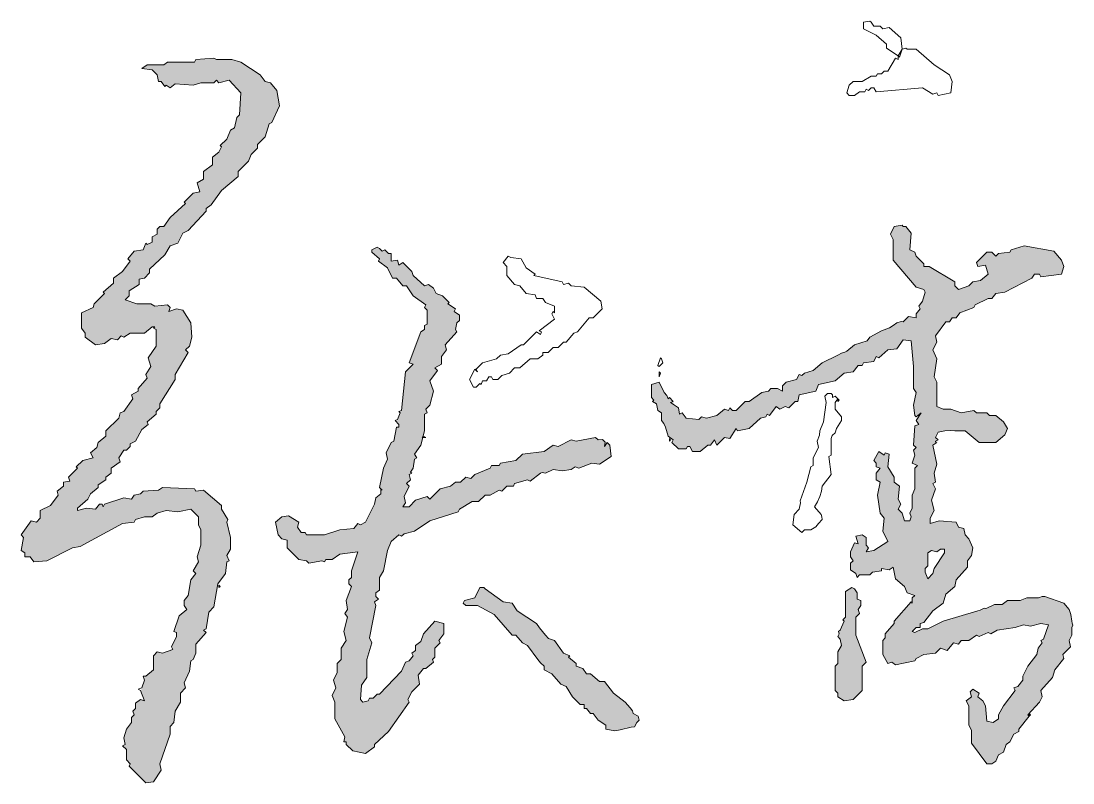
# Model space of a CAD drawing. Extents: x -518115 to 790560, y -210384 to 1628073.
# Drawn here: x 487340 to 488329, y -120996 to -120279 of the extents above; entities that cross this region are included whole.
import ezdxf

# ---------------------------------------------------------------- set-up
doc = ezdxf.new("R2010")
doc.units = 0
doc.header["$LTSCALE"] = 1000
doc.header["$MEASUREMENT"] = 0
doc.layers.add('签名', color=7, linetype='Continuous', lineweight=18)

# ---------------------------------------------------------------- blocks, each defined once
blk = doc.blocks.new('TK')
at = {"layer": '签名'}
h = blk.add_hatch(color=2, dxfattribs=at)
h.dxf.hatch_style = 1
h.paths.add_polyline_path([(546496, 498188.52), (546506.88, 498189.73), (546508.09, 498192.15), (546516.56, 498194.57), (546523.82, 498194.57), (546528.66, 498198.2), (546537.12, 498200.61), (546548.01, 498199.4), (546560.11, 498201.82), (546567.36, 498194.57), (546567.36, 498187.31), (546569.78, 498182.47), (546569.78, 498167.96), (546566.15, 498157.07), (546567.36, 498152.23), (546562.52, 498143.76), (546564.94, 498141.34), (546560.11, 498135.3), (546557.69, 498120.78), (546554.06, 498115.94), (546554.06, 498111.1), (546556.48, 498107.48), (546549.22, 498101.43), (546544.38, 498086.91), (546546.8, 498085.7), (546546.8, 498082.07), (546541.96, 498072.4), (546543.17, 498069.98), (546533.49, 498066.35), (546528.66, 498067.56), (546525.03, 498063.93), (546525.03, 498050.62), (546515.88, 498043), (546516.56, 498040.95), (546513.14, 498030.7), (546516.56, 498021.59), (546512.93, 498022.8), (546508.09, 498019.17), (546508.09, 498014.34), (546505.67, 498011.92), (546506.88, 498008.29), (546504.46, 498005.87), (546504.46, 498001.03), (546499.63, 497994.98), (546497.21, 497986.52), (546498.42, 497980.47), (546496, 497979.26), (546499.63, 497975.63), (546499.63, 497965.95), (546503.25, 497962.32), (546502.04, 497959.9), (546517.77, 497944.18), (546525.03, 497945.39), (546532.28, 497956.28), (546531.08, 497962.32), (546540.75, 497990.14), (546540.75, 497997.4), (546544.38, 498001.03), (546545.59, 498011.92), (546550.43, 498020.38), (546550.43, 498028.85), (546555.27, 498033.69), (546554.06, 498038.53), (546558.9, 498049.41), (546560.11, 498059.09), (546562.52, 498060.3), (546564.94, 498066.35), (546564.94, 498074.82), (546574.62, 498085.7), (546572.2, 498088.12), (546574.62, 498089.33), (546577.04, 498105.06), (546581.88, 498109.89), (546585.51, 498131.67), (546592.76, 498141.34), (546593.97, 498152.23), (546596.39, 498153.44), (546593.97, 498158.28), (546597.6, 498164.33), (546597.6, 498175.21), (546593.97, 498189.73), (546595.18, 498192.15), (546589.14, 498201.82), (546589.14, 498205.45), (546572.2, 498219.97), (546564.94, 498218.76), (546563.73, 498221.18), (546533.49, 498222.39), (546529.87, 498219.97), (546515.35, 498218.76), (546512.93, 498216.34), (546506.88, 498215.13), (546504.46, 498211.5), (546497.21, 498212.71), (546479.06, 498206.66), (546477.85, 498204.24), (546476.64, 498206.66), (546474.22, 498206.66), (546470.6, 498201.82), (546462.13, 498203.03), (546453.66, 498200.61), (546453.66, 498203.03), (546463.34, 498211.5), (546465.76, 498216.34), (546473.01, 498222.39), (546473.01, 498224.81), (546480.27, 498229.64), (546480.27, 498232.06), (546485.11, 498235.69), (546485.11, 498240.53), (546493.58, 498246.58), (546492.37, 498250.21), (546497.21, 498257.47), (546499.63, 498257.47), (546503.25, 498261.09), (546503.25, 498263.51), (546508.09, 498265.93), (546514.14, 498276.82), (546520.19, 498281.66), (546518.98, 498284.08), (546527.45, 498291.33), (546527.45, 498293.75), (546531.08, 498297.38), (546531.08, 498301.01), (546545.59, 498323.99), (546545.59, 498328.83), (546557.69, 498349.4), (546555.27, 498351.81), (546558.9, 498355.44), (546561.32, 498363.91), (546560.11, 498377.22), (546552.85, 498389.31), (546546.8, 498390.52), (546539.54, 498388.1), (546540.75, 498391.73), (546538.33, 498394.15), (546526.24, 498392.94), (546522.61, 498395.36), (546509.3, 498395.36), (546498.42, 498398.99), (546502.04, 498402.62), (546502.04, 498407.46), (546511.72, 498413.5), (546511.72, 498418.34), (546516.56, 498419.55), (546521.4, 498424.39), (546521.4, 498428.02), (546535.91, 498441.32), (546540.75, 498449.79), (546548.01, 498452.21), (546552.85, 498461.89), (546557.69, 498464.31), (546574.62, 498482.45), (546574.62, 498484.87), (546579.46, 498488.5), (546589.14, 498501.8), (546604.86, 498515.11), (546604.86, 498519.95), (546614.54, 498529.63), (546616.96, 498535.67), (546623, 498541.72), (546623, 498545.35), (546630.26, 498552.61), (546633.89, 498564.7), (546636.31, 498565.91), (546643.57, 498581.64), (546641.15, 498596.15), (546635.1, 498603.41), (546630.26, 498604.62), (546625.42, 498610.67), (546607.28, 498622.76), (546598.81, 498625.18), (546584.3, 498625.18), (546581.88, 498626.39), (546564.94, 498625.18), (546563.73, 498622.76), (546538.33, 498622.76), (546534.7, 498620.35), (546518.98, 498620.35), (546514.14, 498616.72), (546523.82, 498615.51), (546528.66, 498610.67), (546529.87, 498604.62), (546532.28, 498604.62), (546535.91, 498599.78), (546537.12, 498600.99), (546540.75, 498598.57), (546545.59, 498602.2), (546562.52, 498600.99), (546569.78, 498603.41), (546581.88, 498603.41), (546584.3, 498605.83), (546586.72, 498603.41), (546596.39, 498605.83), (546607.28, 498593.73), (546606.07, 498573.17), (546603.65, 498570.75), (546601.23, 498561.08), (546597.6, 498558.66), (546593.97, 498550.19), (546587.93, 498544.14), (546589.14, 498542.93), (546586.72, 498538.09), (546580.67, 498533.25), (546580.67, 498526), (546572.2, 498519.95), (546572.2, 498512.69), (546566.15, 498509.06), (546568.57, 498500.6), (546562.52, 498499.39), (546554.06, 498490.92), (546555.27, 498489.71), (546540.75, 498476.4), (546534.7, 498467.94), (546531.08, 498467.94), (546528.66, 498465.52), (546528.66, 498460.68), (546523.82, 498458.26), (546523.82, 498453.42), (546516.86, 498449.94), (546515.35, 498446.16), (546506.88, 498444.95), (546500.84, 498437.7), (546503.25, 498435.28), (546496, 498425.6), (546487.53, 498419.55), (546487.53, 498414.71), (546477.85, 498406.25), (546479.06, 498405.04), (546469.39, 498395.36), (546468.18, 498391.73), (546457.29, 498386.89), (546457.29, 498372.38), (546460.92, 498367.54), (546460.92, 498363.91), (546470.6, 498356.65), (546479.06, 498357.86), (546485.11, 498362.7), (546491.16, 498361.49), (546494.79, 498365.12), (546497.21, 498363.91), (546503.25, 498367.54), (546516.56, 498367.54), (546523.82, 498373.59), (546526.24, 498373.59), (546525.03, 498372.38), (546527.45, 498371.17), (546527.45, 498355.44), (546520.19, 498344.56), (546522.61, 498336.09), (546517.77, 498328.83), (546518.98, 498325.2), (546510.51, 498315.53), (546510.51, 498313.11), (546504.46, 498309.48), (546505.67, 498305.85), (546497.21, 498293.75), (546493.58, 498292.54), (546492.37, 498287.71), (546480.27, 498275.61), (546480.27, 498270.77), (546473.01, 498264.72), (546471.8, 498259.88), (546465.76, 498255.05), (546468.18, 498250.21), (546458.5, 498247.79), (546452.45, 498241.74), (546453.66, 498240.53), (546445.19, 498232.06), (546446.4, 498228.44), (546440.36, 498227.23), (546440.36, 498223.6), (546434.31, 498218.76), (546435.52, 498215.13), (546428.26, 498205.45), (546418.58, 498200.61), (546418.58, 498193.36), (546414.95, 498189.73), (546410.12, 498190.94), (546400.44, 498177.63), (546402.86, 498175.21), (546400.44, 498163.12), (546404.07, 498160.7), (546404.07, 498157.07), (546408.91, 498157.07), (546412.53, 498152.23), (546424.63, 498153.44), (546448.82, 498165.54), (546456.08, 498166.75)])
h = blk.add_hatch(color=2, dxfattribs=at)
h.dxf.hatch_style = 1
h.paths.add_polyline_path([(547276.65, 498382.05), (547280.28, 498382.05), (547283.91, 498386.89), (547297.21, 498391.73), (547298.42, 498394.15), (547310.52, 498400.2), (547314.15, 498400.2), (547317.78, 498405.04), (547326.24, 498406.25), (547351.65, 498419.55), (547354.07, 498423.18), (547358.9, 498423.18), (547360.11, 498420.76), (547379.47, 498423.18), (547381.89, 498430.44), (547379.47, 498436.49), (547372.21, 498444.95), (547344.39, 498449.79), (547332.29, 498446.16), (547331.08, 498443.74), (547320.2, 498442.53), (547317.78, 498440.12), (547314.15, 498443.74), (547309.31, 498443.74), (547299.63, 498434.07), (547300.84, 498430.44), (547308.1, 498431.65), (547310.52, 498423.18), (547303.26, 498417.13), (547296, 498415.92), (547292.38, 498412.29), (547282.7, 498408.67), (547279.07, 498412.29), (547279.07, 498415.92), (547254.88, 498430.44), (547250.04, 498430.44), (547250.04, 498432.86), (547242.78, 498440.12), (547241.57, 498443.74), (547236.73, 498446.16), (547237.94, 498461.89), (547233.11, 498467.94), (547230.69, 498467.94), (547229.48, 498469.15), (547222.22, 498467.94), (547218.59, 498460.68), (547221.01, 498455.84), (547221.01, 498436.49), (547242.78, 498411.08), (547250.04, 498408.67), (547251.25, 498406.25), (547248.83, 498397.78), (547245.2, 498392.94), (547246.41, 498390.52), (547242.78, 498385.68), (547242.78, 498382.05), (547235.52, 498383.26), (547230.69, 498378.43), (547228.71, 498378.58), (547224.64, 498377.22), (547221.01, 498374.8), (547217.83, 498372.6), (547210.12, 498369.96), (547199.24, 498363.91), (547196.82, 498360.28), (547184.72, 498356.65), (547177.46, 498350.6), (547175.7, 498349.81), (547172.42, 498348.87), (547169, 498346.98), (547154.48, 498339.72), (547146.01, 498332.46), (547137.55, 498330.04), (547135.13, 498327.62), (547132.71, 498328.83), (547130.29, 498323.99), (547120.61, 498321.57), (547116.98, 498317.95), (547116.98, 498313.11), (547112.15, 498315.53), (547106.1, 498315.53), (547103.68, 498313.11), (547097.63, 498311.9), (547085.53, 498303.43), (547081.91, 498303.43), (547073.44, 498294.96), (547069.81, 498294.96), (547067.39, 498297.38), (547066.18, 498294.96), (547062.55, 498296.17), (547055.29, 498290.12), (547045.62, 498287.71), (547040.78, 498288.92), (547038.36, 498286.5), (547026.26, 498287.71), (547022.63, 498292.54), (547020.22, 498291.33), (547019.01, 498297.38), (547014.62, 498301.25), (547014.17, 498303.43), (547010.54, 498307.06), (547009.33, 498305.85), (547008.3, 498308.96), (547005.7, 498311.9), (547000.86, 498321.57), (546993.6, 498319.16), (546993.6, 498307.06), (546996.02, 498304.64), (546994.81, 498303.43), (546998.44, 498301.01), (546999.65, 498294.96), (547003.28, 498292.54), (547003.28, 498285.29), (547005.45, 498282.05), (547006.91, 498279.24), (547009.33, 498270.77), (547014.17, 498267.14), (547012.96, 498264.72), (547019.01, 498258.68), (547026.26, 498258.68), (547027.47, 498261.09), (547029.89, 498261.09), (547032.31, 498256.26), (547039.57, 498256.26), (547046.83, 498262.3), (547049.25, 498262.3), (547052.87, 498267.14), (547055.29, 498262.3), (547062.55, 498269.56), (547067.39, 498268.35), (547073.44, 498278.03), (547074.65, 498275.61), (547085.53, 498278.03), (547096.42, 498287.71), (547101.26, 498288.92), (547102.47, 498291.33), (547104.89, 498290.12), (547110.94, 498298.59), (547114.56, 498296.17), (547119.4, 498298.59), (547123.03, 498297.38), (547129.08, 498303.43), (547131.5, 498303.43), (547132.71, 498309.48), (547148.43, 498313.11), (547150.85, 498319.16), (547166.58, 498322.78), (547175.04, 498330.04), (547183.51, 498331.25), (547188.35, 498337.3), (547191.98, 498337.3), (547193.19, 498339.72), (547202.87, 498340.93), (547205.28, 498345.77), (547207.7, 498344.56), (547216.17, 498351.81), (547224.64, 498353.02), (547230.69, 498361.49), (547237.94, 498360.28), (547240.36, 498336.09), (547240.36, 498315.53), (547242.78, 498311.9), (547240.36, 498299.8), (547241.57, 498290.12), (547242.78, 498288.92), (547247.62, 498292.54), (547242.78, 498285.29), (547245.2, 498281.66), (547241.57, 498280.45), (547240.36, 498262.3), (547242.78, 498259.88), (547240.36, 498257.47), (547241.57, 498252.63), (547239.15, 498245.37), (547243.99, 498242.95), (547241.57, 498240.53), (547241.57, 498221.18), (547239.15, 498215.13), (547239.15, 498203.03), (547236.73, 498198.2), (547237.94, 498194.57), (547236.73, 498190.94), (547231.9, 498190.94), (547229.48, 498198.2), (547225.85, 498201.82), (547228.27, 498206.66), (547225.85, 498211.5), (547227.06, 498223.6), (547222.22, 498227.23), (547222.22, 498232.06), (547216.17, 498241.74), (547217.38, 498253.84), (547213.75, 498255.05), (547212.54, 498252.63), (547207.7, 498256.26), (547202.87, 498247.79), (547205.28, 498245.37), (547205.28, 498241.74), (547208.91, 498240.53), (547205.28, 498235.69), (547205.28, 498229.64), (547208.91, 498227.23), (547206.49, 498215.13), (547208.91, 498198.2), (547212.54, 498193.36), (547211.33, 498181.26), (547216.17, 498171.58), (547202.87, 498163.12), (547195.61, 498161.91), (547198.03, 498165.54), (547195.61, 498167.96), (547195.61, 498175.21), (547191.98, 498177.63), (547185.93, 498176.42), (547188.35, 498169.16), (547184.72, 498170.37), (547181.09, 498161.91), (547181.09, 498157.07), (547183.51, 498153.44), (547181.09, 498151.02), (547181.09, 498144.97), (547185.93, 498141.34), (547187.14, 498137.72), (547189.56, 498140.13), (547199.24, 498140.13), (547201.66, 498142.55), (547210.12, 498143.76), (547210.12, 498146.18), (547217.38, 498144.97), (547221.01, 498147.39), (547223.43, 498136.51), (547231.9, 498129.25), (547234.31, 498123.2), (547241.57, 498120.78), (547239.15, 498118.36), (547238.9, 498117.06), (547237.82, 498114.59), (547237.94, 498114.73), (547239.15, 498113.52), (547237.82, 498114.59), (547222.22, 498096.59), (547222.22, 498094.17), (547213.75, 498084.49), (547213.75, 498080.86), (547211.33, 498078.44), (547211.33, 498065.14), (547216.17, 498056.67), (547219.8, 498057.88), (547223.43, 498055.46), (547241.57, 498059.09), (547242.78, 498061.51), (547250.04, 498065.14), (547260.93, 498066.35), (547265.76, 498071.19), (547271.81, 498068.77), (547277.86, 498076.03), (547282.7, 498074.82), (547285.12, 498078.44), (547292.38, 498078.44), (547299.63, 498083.28), (547302.05, 498082.07), (547310.52, 498085.7), (547312.94, 498084.49), (547318.99, 498088.12), (547334.71, 498090.37), (547334.71, 498090.54), (547334.86, 498090.39), (547335.92, 498090.54), (547343.91, 498093.08), (547350.44, 498091.75), (547360.11, 498094.17), (547367.37, 498092.96), (547362.53, 498079.65), (547360.11, 498078.44), (547361.32, 498076.03), (547357.69, 498071.19), (547356.48, 498065.14), (547348.02, 498054.25), (547343.18, 498044.58), (547343.18, 498040.95), (547338.34, 498034.9), (547334.71, 498033.69), (547335.92, 498031.27), (547325.03, 498016.76), (547320.2, 498008.29), (547320.2, 498004.66), (547315.36, 498001.03), (547309.31, 498002.24), (547308.1, 498016.76), (547305.68, 498021.59), (547300.84, 498025.22), (547302.05, 498028.85), (547296, 498032.48), (547293.59, 498030.06), (547294.79, 498025.22), (547289.96, 498021.59), (547292.38, 498016.76), (547292.38, 497998.61), (547294.79, 497993.77), (547294.79, 497981.68), (547309.31, 497962.32), (547314.15, 497962.32), (547317.78, 497964.74), (547320.2, 497970.79), (547325.03, 497973.21), (547327.45, 497980.47), (547331.08, 497982.89), (547334.71, 497990.14), (547339.55, 497992.56), (547339.55, 497994.98), (547349.23, 498007.08), (547348.02, 498008.29), (547358.9, 498020.38), (547361.32, 498025.22), (547360.11, 498031.27), (547371, 498043.37), (547373.42, 498050.62), (547381.89, 498061.51), (547380.68, 498065.14), (547387.93, 498072.4), (547386.72, 498078.44), (547389.14, 498083.28), (547389.14, 498090.54), (547390.33, 498092.85), (547389.51, 498094.72), (547389.14, 498096.59), (547388.37, 498102.76), (547386.72, 498107.48), (547381.89, 498113.52), (547363.74, 498119.57), (547361.32, 498119.57), (547358.06, 498118.4), (547356.48, 498118.36), (547346.81, 498118.36), (547340.76, 498115.94), (547328.66, 498115.94), (547323.83, 498112.31), (547316.57, 498112.31), (547309.31, 498108.68), (547308.44, 498108.46), (547306.89, 498108.68), (547303.14, 498106.73), (547300.84, 498106.27), (547268.18, 498096.59), (547253.67, 498089.33), (547248.83, 498089.33), (547241.57, 498085.7), (547239.15, 498086.91), (547242.78, 498090.54), (547246.41, 498090.54), (547246.41, 498094.17), (547250.04, 498095.38), (547258.51, 498106.27), (547268.18, 498113.52), (547270.6, 498121.99), (547279.07, 498129.25), (547280.28, 498135.3), (547291.17, 498147.39), (547291.17, 498153.44), (547294.79, 498158.28), (547296, 498165.54), (547292.38, 498174), (547288.75, 498177.63), (547287.54, 498183.68), (547282.7, 498184.89), (547280.28, 498189.73), (547264.55, 498190.94), (547256.09, 498188.52), (547256.09, 498193.36), (547259.72, 498200.61), (547257.3, 498210.29), (547260.93, 498221.18), (547258.51, 498226.02), (547260.93, 498227.23), (547259.72, 498235.69), (547262.14, 498244.16), (547258.51, 498262.3), (547262.14, 498264.72), (547263.35, 498267.14), (547260.93, 498269.56), (547263.35, 498274.4), (547269.67, 498275.55), (547275.54, 498276.02), (547279.07, 498275.61), (547288.75, 498275.61), (547302.05, 498264.72), (547317.78, 498264.72), (547326.24, 498271.98), (547328.66, 498278.03), (547325.03, 498284.08), (547317.78, 498290.12), (547311.73, 498290.12), (547309.31, 498292.54), (547299.63, 498292.54), (547297.21, 498294.96), (547285.12, 498292.54), (547275.44, 498296.17), (547268.18, 498296.17), (547262.14, 498298.59), (547262.14, 498321.57), (547259.72, 498326.41), (547262.14, 498343.35), (547258.51, 498351.81), (547262.14, 498359.07), (547260.93, 498365.12), (547270.6, 498378.43), (547274.23, 498378.43)])
h.paths.add_polyline_path([(547269.39, 498164.33), (547269.39, 498160.7), (547259.72, 498146.18), (547258.51, 498141.34), (547253.67, 498136.51), (547251.25, 498142.55), (547251.25, 498146.18), (547253.67, 498148.6), (547253.67, 498160.7), (547257.3, 498163.12), (547262.14, 498161.91), (547265.76, 498164.33)], flags=16)
h = blk.add_hatch(color=2, dxfattribs=at)
h.dxf.hatch_style = 1
h.paths.add_polyline_path([(546724.61, 498189.73), (546719.77, 498187.31), (546717.35, 498188.52), (546713.72, 498183.68), (546700.42, 498182.47), (546685.9, 498177.63), (546668.97, 498177.63), (546667.76, 498180.05), (546664.13, 498180.05), (546660.5, 498184.89), (546661.71, 498189.73), (546652.04, 498195.78), (546645.99, 498194.57), (546639.94, 498189.73), (546642.36, 498177.63), (546645.99, 498174), (546650.83, 498172.79), (546650.83, 498165.54), (546661.71, 498154.65), (546668.97, 498153.44), (546671.39, 498151.02), (546683.48, 498153.44), (546685.9, 498152.23), (546687.11, 498154.65), (546693.16, 498154.65), (546700.42, 498159.49), (546717.35, 498161.91), (546711.31, 498143.76), (546711.31, 498137.72), (546708.89, 498135.3), (546708.89, 498131.67), (546711.31, 498129.25), (546706.47, 498115.94), (546707.68, 498107.48), (546705.26, 498103.85), (546707.68, 498100.22), (546704.05, 498086.91), (546706.47, 498078.44), (546701.63, 498071.19), (546701.63, 498060.3), (546698, 498056.67), (546698, 498048.2), (546694.37, 498040.95), (546696.79, 498033.69), (546693.16, 498026.43), (546695.58, 498020.38), (546695.58, 498004.66), (546705.26, 497987.72), (546704.05, 497982.89), (546706.47, 497982.89), (546706.47, 497980.47), (546712.52, 497974.42), (546724.61, 497972), (546733.08, 497978.05), (546733.08, 497980.47), (546746.38, 497992.56), (546765.74, 498020.38), (546764.53, 498022.8), (546768.16, 498030.06), (546775.41, 498037.32), (546774.2, 498045.79), (546779.04, 498051.83), (546781.46, 498051.83), (546788.72, 498057.88), (546787.51, 498060.3), (546789.93, 498062.72), (546789.93, 498071.19), (546794.77, 498076.03), (546793.56, 498078.44), (546798.4, 498084.49), (546798.4, 498094.17), (546789.93, 498096.59), (546779.04, 498084.49), (546776.62, 498077.24), (546771.79, 498073.61), (546771.79, 498068.77), (546768.16, 498066.35), (546769.37, 498063.93), (546765.74, 498059.09), (546762.11, 498057.88), (546758.48, 498049.41), (546737.92, 498027.64), (546735.5, 498027.64), (546731.87, 498024.01), (546728.24, 498024.01), (546727.03, 498021.59), (546722.19, 498020.38), (546719.77, 498022.8), (546720.98, 498036.11), (546725.82, 498043.37), (546725.82, 498060.3), (546730.66, 498076.03), (546728.24, 498080.86), (546734.29, 498111.1), (546733.08, 498114.73), (546736.71, 498117.15), (546734.29, 498119.57), (546734.29, 498123.2), (546737.92, 498125.62), (546737.92, 498137.72), (546741.55, 498143.76), (546745.17, 498163.12), (546748.8, 498171.58), (546756.06, 498177.63), (546758.48, 498176.42), (546760.9, 498178.84), (546770.58, 498181.26), (546785.09, 498190.94), (546811.7, 498199.4), (546812.91, 498201.82), (546825.01, 498209.08), (546831.06, 498209.08), (546837.1, 498215.13), (546841.94, 498215.13), (546850.41, 498219.97), (546852.83, 498218.76), (546857.67, 498223.6), (546863.72, 498223.6), (546864.92, 498226.02), (546877.02, 498229.64), (546879.44, 498228.44), (546890.41, 498236.66), (546893.96, 498235.69), (546901.21, 498239.32), (546909.68, 498238.11), (546918.15, 498239.32), (546921.78, 498241.74), (546925.4, 498240.53), (546937.5, 498245.37), (546944.76, 498244.16), (546955.64, 498251.42), (546954.44, 498262.3), (546952.02, 498264.72), (546949.6, 498261.09), (546950.19, 498265.13), (546947.77, 498267.55), (546943.55, 498267.14), (546941.13, 498269.56), (546922.99, 498265.93), (546918.15, 498267.14), (546906.05, 498261.09), (546901.21, 498262.3), (546892.75, 498256.26), (546872.18, 498253.84), (546866.13, 498247.79), (546851.62, 498245.37), (546850.41, 498242.95), (546843.15, 498242.95), (546841.94, 498240.53), (546827.43, 498234.48), (546823.8, 498230.85), (546818.96, 498232.06), (546814.12, 498227.23), (546809.28, 498227.23), (546804.44, 498223.6), (546794.77, 498221.18), (546785.09, 498211.5), (546782.67, 498213.92), (546771.79, 498210.29), (546765.74, 498204.24), (546759.69, 498204.24), (546762.11, 498207.87), (546760.9, 498213.92), (546765.74, 498223.6), (546763.32, 498226.02), (546766.95, 498229.64), (546765.74, 498234.48), (546768.16, 498235.69), (546766.95, 498236.9), (546769.37, 498240.53), (546770.58, 498249), (546773, 498250.21), (546770.58, 498253.84), (546776.62, 498262.3), (546778.6, 498269.56), (546777.83, 498269.56), (546778.89, 498270.62), (546780.25, 498275.61), (546780.25, 498291.33), (546782.67, 498292.54), (546781.46, 498296.17), (546785.09, 498299.8), (546788.72, 498313.11), (546785.09, 498322.78), (546792.35, 498332.46), (546789.93, 498334.88), (546795.98, 498338.51), (546795.98, 498345.77), (546800.82, 498351.81), (546799.61, 498356.65), (546810.49, 498368.75), (546809.28, 498371.17), (546810.49, 498377.22), (546812.91, 498379.64), (546812.91, 498384.47), (546808.07, 498388.1), (546809.28, 498390.52), (546802.03, 498395.36), (546803.24, 498396.57), (546797.19, 498402.62), (546791.14, 498405.04), (546788.72, 498409.88), (546783.88, 498413.5), (546780.25, 498412.29), (546769.37, 498421.97), (546768.16, 498425.6), (546759.69, 498434.07), (546756.06, 498431.65), (546754.85, 498436.49), (546748.8, 498435.28), (546748.8, 498442.53), (546746.38, 498442.53), (546742.76, 498446.16), (546740.34, 498444.95), (546737.92, 498447.37), (546735.5, 498448.58), (546730.66, 498446.16), (546730.66, 498443.74), (546737.92, 498437.7), (546736.71, 498435.28), (546745.17, 498429.23), (546750.01, 498419.55), (546753.64, 498419.55), (546759.69, 498412.29), (546763.32, 498412.29), (546769.37, 498402.62), (546781.46, 498394.15), (546780.25, 498391.73), (546782.67, 498389.31), (546782.67, 498376.01), (546780.25, 498374.8), (546780.25, 498371.17), (546776.62, 498368.75), (546765.74, 498339.72), (546769.37, 498338.51), (546762.11, 498331.25), (546758.48, 498294.96), (546756.06, 498293.75), (546757.27, 498292.54), (546753.81, 498283.9), (546756.06, 498281.66), (546756.06, 498279.24), (546753.64, 498279.24), (546751.22, 498265.93), (546748.8, 498264.72), (546743.96, 498255.05), (546745.17, 498249), (546741.55, 498240.53), (546737.92, 498222.39), (546739.13, 498221.18), (546739.13, 498216.34), (546734.29, 498212.71), (546733.08, 498206.66)])
h = blk.add_hatch(color=2, dxfattribs=at)
h.dxf.hatch_style = 1
h.paths.add_polyline_path([(546913.31, 498034.9), (546919.36, 498025.22), (546926.61, 498017.96), (546930.24, 498017.96), (546930.24, 498014.34), (546932.66, 498014.34), (546936.29, 498009.5), (546938.71, 498009.5), (546943.55, 498003.45), (546950.81, 497998.61), (546950.81, 497994.98), (546959.07, 497993.2), (546964.17, 497994.12), (546974.48, 497996.56), (546977.65, 497997.18), (546979.84, 498001.03), (546982.26, 498003.45), (546981.05, 498007.08), (546976.52, 498009.62), (546975.76, 498011.98), (546973.59, 498014.9), (546968.95, 498020.38), (546958.06, 498028.85), (546949.6, 498039.74), (546944.76, 498039.74), (546936.29, 498047), (546932.66, 498047), (546929.03, 498051.83), (546922.99, 498054.25), (546922.99, 498056.67), (546915.73, 498062.72), (546916.94, 498063.93), (546910.89, 498066.35), (546902.42, 498078.44), (546896.66, 498080.09), (546893.96, 498083.28), (546888.42, 498090.09), (546885.49, 498094.17), (546867.34, 498106.27), (546862.51, 498113.52), (546854.04, 498114.73), (546835.41, 498128.04), (546832.27, 498128.04), (546827.43, 498118.36), (546817.75, 498115.94), (546816.54, 498113.52), (546818.96, 498111.1), (546829.85, 498111.1), (546845.57, 498102.64), (546862.51, 498083.28), (546866.13, 498083.28), (546872.18, 498076.03), (546877.02, 498073.61), (546886.7, 498060.3), (546889.21, 498057.21), (546892.75, 498054.25), (546892.75, 498050.62), (546900, 498047), (546908.47, 498037.32)])
h = blk.add_hatch(color=2, dxfattribs=at)
h.dxf.hatch_style = 1
h.paths.add_polyline_path([(547169, 498056.67), (547166.58, 498054.25), (547166.58, 498031.27), (547169, 498028.85), (547169, 498025.22), (547175.04, 498021.59), (547183.51, 498022.8), (547191.98, 498031.27), (547191.98, 498054.25), (547195.61, 498057.88), (547185.93, 498083.28), (547185.93, 498100.22), (547189.56, 498103.85), (547188.35, 498107.48), (547190.77, 498111.1), (547190.77, 498115.94), (547187.14, 498117.15), (547187.14, 498123.2), (547184.72, 498126.83), (547182.3, 498128.04), (547176.25, 498124.41), (547176.25, 498100.22), (547173.83, 498097.8), (547175.04, 498096.59), (547170.08, 498085), (547170.21, 498084.49), (547169, 498082.07), (547171.42, 498079.65), (547172.63, 498073.61), (547169, 498067.56)])
at = {"layer": '签名', "color": 2, "elevation": 9704994.47}
for points in [[(547200.45, 498660.26), (547199.24, 498661.47), (547193.19, 498660.26), (547193.19, 498654.21), (547205.28, 498648.17), (547214.96, 498639.7), (547214.96, 498636.07), (547225.85, 498628.81), (547229.48, 498634.86), (547228.27, 498645.75), (547217.38, 498655.42), (547211.33, 498654.21), (547208.91, 498656.63), (547202.87, 498656.63), (547200.45, 498660.26)], [(547234.31, 498634.86), (547233.11, 498636.07), (547229.48, 498634.86), (547227.06, 498627.6), (547225.85, 498628.81), (547225.85, 498625.18), (547223.43, 498626.39), (547216.17, 498614.3), (547212.54, 498614.3), (547210.12, 498611.88), (547206.49, 498611.88), (547205.28, 498609.46), (547200.45, 498609.46), (547191.98, 498604.62), (547183.51, 498604.62), (547179.88, 498600.99), (547177.46, 498593.73), (547179.88, 498591.32), (547184.72, 498591.32), (547189.56, 498594.94), (547194.4, 498594.94), (547195.61, 498597.36), (547198.03, 498596.15), (547200.45, 498598.57), (547202.87, 498598.57), (547205.28, 498594.94), (547248.83, 498598.57), (547258.51, 498592.52), (547262.14, 498593.73), (547263.35, 498591.32), (547275.44, 498593.73), (547276.65, 498604.62), (547274.23, 498610.67), (547259.72, 498620.35), (547242.78, 498634.86), (547234.31, 498634.86)], [(546584.3, 498625.18), (546581.88, 498626.39), (546564.94, 498625.18), (546563.73, 498622.76), (546538.33, 498622.76), (546534.7, 498620.35), (546518.98, 498620.35), (546514.14, 498616.72), (546523.82, 498615.51), (546528.66, 498610.67), (546529.87, 498604.62), (546532.28, 498604.62), (546535.91, 498599.78), (546537.12, 498600.99), (546540.75, 498598.57), (546545.59, 498602.2), (546562.52, 498600.99), (546569.78, 498603.41), (546581.88, 498603.41), (546584.3, 498605.83), (546586.72, 498603.41), (546596.39, 498605.83), (546607.28, 498593.73), (546606.07, 498573.17), (546603.65, 498570.75), (546601.23, 498561.08), (546597.6, 498558.66), (546593.97, 498550.19), (546587.93, 498544.14), (546589.14, 498542.93), (546586.72, 498538.09), (546580.67, 498533.25), (546580.67, 498526), (546572.2, 498519.95), (546572.2, 498512.69), (546566.15, 498509.06), (546568.57, 498500.6), (546562.52, 498499.39), (546554.06, 498490.92), (546555.27, 498489.71), (546540.75, 498476.4), (546534.7, 498467.94), (546531.08, 498467.94), (546528.66, 498465.52), (546528.66, 498460.68), (546523.82, 498458.26), (546523.82, 498453.42), (546518.98, 498451), (546517.77, 498452.21), (546515.35, 498446.16), (546506.88, 498444.95), (546500.84, 498437.7), (546503.25, 498435.28), (546496, 498425.6), (546487.53, 498419.55), (546487.53, 498414.71), (546477.85, 498406.25), (546479.06, 498405.04), (546469.39, 498395.36), (546468.18, 498391.73), (546457.29, 498386.89), (546457.29, 498372.38), (546460.92, 498367.54), (546460.92, 498363.91), (546470.6, 498356.65), (546479.06, 498357.86), (546485.11, 498362.7), (546491.16, 498361.49), (546494.79, 498365.12), (546497.21, 498363.91), (546503.25, 498367.54), (546516.56, 498367.54), (546523.82, 498373.59), (546526.24, 498373.59), (546525.03, 498372.38), (546527.45, 498371.17), (546527.45, 498355.44), (546520.19, 498344.56), (546522.61, 498336.09), (546517.77, 498328.83), (546518.98, 498325.2), (546510.51, 498315.53), (546510.51, 498313.11), (546504.46, 498309.48), (546505.67, 498305.85), (546497.21, 498293.75), (546493.58, 498292.54), (546492.37, 498287.71), (546480.27, 498275.61), (546480.27, 498270.77), (546473.01, 498264.72), (546471.8, 498259.88), (546465.76, 498255.05), (546468.18, 498250.21), (546458.5, 498247.79), (546452.45, 498241.74), (546453.66, 498240.53), (546445.19, 498232.06), (546446.4, 498228.44), (546440.36, 498227.23), (546440.36, 498223.6), (546434.31, 498218.76), (546435.52, 498215.13), (546428.26, 498205.45), (546418.58, 498200.61), (546418.58, 498193.36), (546414.95, 498189.73), (546410.12, 498190.94), (546400.44, 498177.63), (546402.86, 498175.21), (546400.44, 498163.12), (546404.07, 498160.7), (546404.07, 498157.07), (546408.91, 498157.07), (546412.53, 498152.23), (546424.63, 498153.44), (546448.82, 498165.54), (546456.08, 498166.75), (546496, 498188.52), (546506.88, 498189.73), (546508.09, 498192.15), (546516.56, 498194.57), (546523.82, 498194.57), (546528.66, 498198.2), (546537.12, 498200.61), (546548.01, 498199.4), (546560.11, 498201.82), (546567.36, 498194.57), (546567.36, 498187.31), (546569.78, 498182.47), (546569.78, 498167.96), (546566.15, 498157.07), (546567.36, 498152.23), (546562.52, 498143.76), (546564.94, 498141.34), (546560.11, 498135.3), (546557.69, 498120.78), (546554.06, 498115.94), (546554.06, 498111.1), (546556.48, 498107.48), (546549.22, 498101.43), (546544.38, 498086.91), (546546.8, 498085.7), (546546.8, 498082.07), (546541.96, 498072.4), (546543.17, 498069.98), (546533.49, 498066.35), (546528.66, 498067.56), (546525.03, 498063.93), (546525.03, 498050.62), (546517.77, 498044.58), (546515.35, 498044.58), (546516.56, 498040.95), (546514.14, 498033.69), (546510.51, 498032.48), (546512.93, 498031.27), (546516.56, 498021.59), (546512.93, 498022.8), (546508.09, 498019.17), (546508.09, 498014.34), (546505.67, 498011.92), (546506.88, 498008.29), (546504.46, 498005.87), (546504.46, 498001.03), (546499.63, 497994.98), (546497.21, 497986.52), (546498.42, 497980.47), (546496, 497979.26), (546499.63, 497975.63), (546499.63, 497965.95), (546503.25, 497962.32), (546502.04, 497959.9), (546517.77, 497944.18), (546525.03, 497945.39), (546532.28, 497956.28), (546531.08, 497962.32), (546540.75, 497990.14), (546540.75, 497997.4), (546544.38, 498001.03), (546545.59, 498011.92), (546550.43, 498020.38), (546550.43, 498028.85), (546555.27, 498033.69), (546554.06, 498038.53), (546558.9, 498049.41), (546560.11, 498059.09), (546562.52, 498060.3), (546564.94, 498066.35), (546564.94, 498074.82), (546574.62, 498085.7), (546572.2, 498088.12), (546574.62, 498089.33), (546577.04, 498105.06), (546581.88, 498109.89), (546585.51, 498131.67), (546592.76, 498141.34), (546593.97, 498152.23), (546596.39, 498153.44), (546593.97, 498158.28), (546597.6, 498164.33), (546597.6, 498175.21), (546593.97, 498189.73), (546595.18, 498192.15), (546589.14, 498201.82), (546589.14, 498205.45), (546572.2, 498219.97), (546564.94, 498218.76), (546563.73, 498221.18), (546533.49, 498222.39), (546529.87, 498219.97), (546515.35, 498218.76), (546512.93, 498216.34), (546506.88, 498215.13), (546504.46, 498211.5), (546497.21, 498212.71), (546479.06, 498206.66), (546477.85, 498204.24), (546476.64, 498206.66), (546474.22, 498206.66), (546470.6, 498201.82), (546462.13, 498203.03), (546453.66, 498200.61), (546453.66, 498203.03), (546463.34, 498211.5), (546465.76, 498216.34), (546473.01, 498222.39), (546473.01, 498224.81), (546480.27, 498229.64), (546480.27, 498232.06), (546485.11, 498235.69), (546485.11, 498240.53), (546493.58, 498246.58), (546492.37, 498250.21), (546497.21, 498257.47), (546499.63, 498257.47), (546503.25, 498261.09), (546503.25, 498263.51), (546508.09, 498265.93), (546514.14, 498276.82), (546520.19, 498281.66), (546518.98, 498284.08), (546527.45, 498291.33), (546527.45, 498293.75), (546531.08, 498297.38), (546531.08, 498301.01), (546545.59, 498323.99), (546545.59, 498328.83), (546557.69, 498349.4), (546555.27, 498351.81), (546558.9, 498355.44), (546561.32, 498363.91), (546560.11, 498377.22), (546552.85, 498389.31), (546546.8, 498390.52), (546539.54, 498388.1), (546540.75, 498391.73), (546538.33, 498394.15), (546526.24, 498392.94), (546522.61, 498395.36), (546509.3, 498395.36), (546498.42, 498398.99), (546502.04, 498402.62), (546502.04, 498407.46), (546511.72, 498413.5), (546511.72, 498418.34), (546516.56, 498419.55), (546521.4, 498424.39), (546521.4, 498428.02), (546535.91, 498441.32), (546540.75, 498449.79), (546548.01, 498452.21), (546552.85, 498461.89), (546557.69, 498464.31), (546574.62, 498482.45), (546574.62, 498484.87), (546579.46, 498488.5), (546589.14, 498501.8), (546604.86, 498515.11), (546604.86, 498519.95), (546614.54, 498529.63), (546616.96, 498535.67), (546623, 498541.72), (546623, 498545.35), (546630.26, 498552.61), (546633.89, 498564.7), (546636.31, 498565.91), (546643.57, 498581.64), (546641.15, 498596.15), (546635.1, 498603.41), (546630.26, 498604.62), (546625.42, 498610.67), (546607.28, 498622.76), (546598.81, 498625.18), (546584.3, 498625.18)], [(547230.69, 498467.94), (547229.48, 498469.15), (547222.22, 498467.94), (547218.59, 498460.68), (547221.01, 498455.84), (547221.01, 498436.49), (547242.78, 498411.08), (547250.04, 498408.67), (547251.25, 498406.25), (547248.83, 498397.78), (547245.2, 498392.94), (547246.41, 498390.52), (547242.78, 498385.68), (547242.78, 498382.05), (547235.52, 498383.26), (547230.69, 498378.43), (547228.71, 498378.58), (547224.64, 498377.22), (547221.01, 498374.8), (547217.83, 498372.6), (547210.12, 498369.96), (547199.24, 498363.91), (547196.82, 498360.28), (547184.72, 498356.65), (547177.46, 498350.6), (547175.7, 498349.81), (547172.42, 498348.87), (547169, 498346.98), (547154.48, 498339.72), (547146.01, 498332.46), (547137.55, 498330.04), (547135.13, 498327.62), (547132.71, 498328.83), (547130.29, 498323.99), (547120.61, 498321.57), (547116.98, 498317.95), (547116.98, 498313.11), (547112.15, 498315.53), (547106.1, 498315.53), (547103.68, 498313.11), (547097.63, 498311.9), (547085.53, 498303.43), (547081.91, 498303.43), (547073.44, 498294.96), (547069.81, 498294.96), (547067.39, 498297.38), (547066.18, 498294.96), (547062.55, 498296.17), (547055.29, 498290.12), (547045.62, 498287.71), (547040.78, 498288.92), (547038.36, 498286.5), (547026.26, 498287.71), (547022.63, 498292.54), (547020.22, 498291.33), (547019.01, 498297.38), (547011.75, 498302.22), (547014.17, 498303.43), (547010.54, 498307.06), (547009.33, 498305.85), (547008.3, 498308.96), (547005.7, 498311.9), (547000.86, 498321.57), (546993.6, 498319.16), (546993.6, 498307.06), (546996.02, 498304.64), (546994.81, 498303.43), (546998.44, 498301.01), (546999.65, 498294.96), (547003.28, 498292.54), (547003.28, 498285.29), (547005.22, 498282.5), (547006.91, 498279.24), (547009.33, 498270.77), (547014.17, 498267.14), (547012.96, 498264.72), (547019.01, 498258.68), (547026.26, 498258.68), (547027.47, 498261.09), (547029.89, 498261.09), (547032.31, 498256.26), (547039.57, 498256.26), (547046.83, 498262.3), (547049.25, 498262.3), (547052.87, 498267.14), (547055.29, 498262.3), (547062.55, 498269.56), (547067.39, 498268.35), (547073.44, 498278.03), (547074.65, 498275.61), (547085.53, 498278.03), (547096.42, 498287.71), (547101.26, 498288.92), (547102.47, 498291.33), (547104.89, 498290.12), (547110.94, 498298.59), (547114.56, 498296.17), (547119.4, 498298.59), (547123.03, 498297.38), (547129.08, 498303.43), (547131.5, 498303.43), (547132.71, 498309.48), (547148.43, 498313.11), (547150.85, 498319.16), (547166.58, 498322.78), (547175.04, 498330.04), (547183.51, 498331.25), (547188.35, 498337.3), (547191.98, 498337.3), (547193.19, 498339.72), (547202.87, 498340.93), (547205.28, 498345.77), (547207.7, 498344.56), (547216.17, 498351.81), (547224.64, 498353.02), (547230.69, 498361.49), (547237.94, 498360.28), (547240.36, 498336.09), (547240.36, 498315.53), (547242.78, 498311.9), (547240.36, 498299.8), (547241.57, 498290.12), (547242.78, 498288.92), (547247.62, 498292.54), (547242.78, 498285.29), (547245.2, 498281.66), (547241.57, 498280.45), (547240.36, 498262.3), (547242.78, 498259.88), (547240.36, 498257.47), (547241.57, 498252.63), (547239.15, 498245.37), (547243.99, 498242.95), (547241.57, 498240.53), (547241.57, 498221.18), (547239.15, 498215.13), (547239.15, 498203.03), (547236.73, 498198.2), (547237.94, 498194.57), (547236.73, 498190.94), (547231.9, 498190.94), (547229.48, 498198.2), (547225.85, 498201.82), (547228.27, 498206.66), (547225.85, 498211.5), (547227.06, 498223.6), (547222.22, 498227.23), (547222.22, 498232.06), (547216.17, 498241.74), (547217.38, 498253.84), (547213.75, 498255.05), (547212.54, 498252.63), (547207.7, 498256.26), (547202.87, 498247.79), (547205.28, 498245.37), (547205.28, 498241.74), (547208.91, 498240.53), (547205.28, 498235.69), (547205.28, 498229.64), (547208.91, 498227.23), (547206.49, 498215.13), (547208.91, 498198.2), (547212.54, 498193.36), (547211.33, 498181.26), (547216.17, 498171.58), (547202.87, 498163.12), (547195.61, 498161.91), (547198.03, 498165.54), (547195.61, 498167.96), (547195.61, 498175.21), (547191.98, 498177.63), (547185.93, 498176.42), (547188.35, 498169.16), (547184.72, 498170.37), (547181.09, 498161.91), (547181.09, 498157.07), (547183.51, 498153.44), (547181.09, 498151.02), (547181.09, 498144.97), (547185.93, 498141.34), (547187.14, 498137.72), (547189.56, 498140.13), (547199.24, 498140.13), (547201.66, 498142.55), (547210.12, 498143.76), (547210.12, 498146.18), (547217.38, 498144.97), (547221.01, 498147.39), (547223.43, 498136.51), (547231.9, 498129.25), (547234.31, 498123.2), (547241.57, 498120.78), (547239.15, 498118.36), (547238.9, 498117.06), (547239.15, 498113.52), (547237.94, 498114.73), (547222.22, 498096.59), (547222.22, 498094.17), (547213.75, 498084.49), (547213.75, 498080.86), (547211.33, 498078.44), (547211.33, 498065.14), (547216.17, 498056.67), (547219.8, 498057.88), (547223.43, 498055.46), (547241.57, 498059.09), (547242.78, 498061.51), (547250.04, 498065.14), (547260.93, 498066.35), (547265.76, 498071.19), (547271.81, 498068.77), (547277.86, 498076.03), (547282.7, 498074.82), (547285.12, 498078.44), (547292.38, 498078.44), (547299.63, 498083.28), (547302.05, 498082.07), (547310.52, 498085.7), (547312.94, 498084.49), (547318.99, 498088.12), (547335.92, 498090.54), (547343.91, 498093.08), (547350.44, 498091.75), (547360.11, 498094.17), (547367.37, 498092.96), (547362.53, 498079.65), (547360.11, 498078.44), (547361.32, 498076.03), (547357.69, 498071.19), (547356.48, 498065.14), (547348.02, 498054.25), (547343.18, 498044.58), (547343.18, 498040.95), (547338.34, 498034.9), (547334.71, 498033.69), (547335.92, 498031.27), (547325.03, 498016.76), (547320.2, 498008.29), (547320.2, 498004.66), (547315.36, 498001.03), (547309.31, 498002.24), (547308.1, 498016.76), (547305.68, 498021.59), (547300.84, 498025.22), (547302.05, 498028.85), (547296, 498032.48), (547293.59, 498030.06), (547294.79, 498025.22), (547289.96, 498021.59), (547292.38, 498016.76), (547292.38, 497998.61), (547294.79, 497993.77), (547294.79, 497981.68), (547309.31, 497962.32), (547314.15, 497962.32), (547317.78, 497964.74), (547320.2, 497970.79), (547325.03, 497973.21), (547327.45, 497980.47), (547331.08, 497982.89), (547334.71, 497990.14), (547339.55, 497992.56), (547339.55, 497994.98), (547349.23, 498007.08), (547348.02, 498008.29), (547358.9, 498020.38), (547361.32, 498025.22), (547360.11, 498031.27), (547371, 498043.37), (547373.42, 498050.62), (547381.89, 498061.51), (547380.68, 498065.14), (547387.93, 498072.4), (547386.72, 498078.44), (547389.14, 498083.28), (547389.14, 498090.54), (547390.33, 498092.85), (547389.51, 498094.72), (547389.14, 498096.59), (547388.37, 498102.76), (547386.72, 498107.48), (547381.89, 498113.52), (547363.74, 498119.57), (547361.32, 498119.57), (547358.06, 498118.4), (547356.48, 498118.36), (547346.81, 498118.36), (547340.76, 498115.94), (547328.66, 498115.94), (547323.83, 498112.31), (547316.57, 498112.31), (547309.31, 498108.68), (547308.44, 498108.46), (547306.89, 498108.68), (547303.14, 498106.73), (547300.84, 498106.27), (547268.18, 498096.59), (547253.67, 498089.33), (547248.83, 498089.33), (547241.57, 498085.7), (547239.15, 498086.91), (547242.78, 498090.54), (547246.41, 498090.54), (547246.41, 498094.17), (547250.04, 498095.38), (547258.51, 498106.27), (547268.18, 498113.52), (547270.6, 498121.99), (547279.07, 498129.25), (547280.28, 498135.3), (547291.17, 498147.39), (547291.17, 498153.44), (547294.79, 498158.28), (547296, 498165.54), (547292.38, 498174), (547288.75, 498177.63), (547287.54, 498183.68), (547282.7, 498184.89), (547280.28, 498189.73), (547264.55, 498190.94), (547256.09, 498188.52), (547256.09, 498193.36), (547259.72, 498200.61), (547257.3, 498210.29), (547260.93, 498221.18), (547258.51, 498226.02), (547260.93, 498227.23), (547259.72, 498235.69), (547262.14, 498244.16), (547258.51, 498262.3), (547262.14, 498264.72), (547261.14, 498264.06), (547260.88, 498265.98), (547260.88, 498265.98), (547263.35, 498267.14), (547260.93, 498269.56), (547263.35, 498274.4), (547269.67, 498275.55), (547275.54, 498276.02), (547279.07, 498275.61), (547288.75, 498275.61), (547302.05, 498264.72), (547317.78, 498264.72), (547326.24, 498271.98), (547328.66, 498278.03), (547325.03, 498284.08), (547317.78, 498290.12), (547311.73, 498290.12), (547309.31, 498292.54), (547299.63, 498292.54), (547297.21, 498294.96), (547285.12, 498292.54), (547275.44, 498296.17), (547268.18, 498296.17), (547262.14, 498298.59), (547262.14, 498321.57), (547259.72, 498326.41), (547262.14, 498343.35), (547258.51, 498351.81), (547262.14, 498359.07), (547260.93, 498365.12), (547270.6, 498378.43), (547274.23, 498378.43), (547276.65, 498382.05), (547280.28, 498382.05), (547283.91, 498386.89), (547297.21, 498391.73), (547298.42, 498394.15), (547310.52, 498400.2), (547314.15, 498400.2), (547317.78, 498405.04), (547326.24, 498406.25), (547351.65, 498419.55), (547354.07, 498423.18), (547358.9, 498423.18), (547360.11, 498420.76), (547379.47, 498423.18), (547381.89, 498430.44), (547379.47, 498436.49), (547372.21, 498444.95), (547344.39, 498449.79), (547332.29, 498446.16), (547331.08, 498443.74), (547320.2, 498442.53), (547317.78, 498440.12), (547314.15, 498443.74), (547309.31, 498443.74), (547299.63, 498434.07), (547300.84, 498430.44), (547308.1, 498431.65), (547310.52, 498423.18), (547303.26, 498417.13), (547296, 498415.92), (547292.38, 498412.29), (547282.7, 498408.67), (547279.07, 498412.29), (547279.07, 498415.92), (547254.88, 498430.44), (547250.04, 498430.44), (547250.04, 498432.86), (547242.78, 498440.12), (547241.57, 498443.74), (547236.73, 498446.16), (547237.94, 498461.89), (547233.11, 498467.94), (547230.69, 498467.94)], [(546737.92, 498447.37), (546735.5, 498448.58), (546730.66, 498446.16), (546730.66, 498443.74), (546737.92, 498437.7), (546736.71, 498435.28), (546745.17, 498429.23), (546750.01, 498419.55), (546753.64, 498419.55), (546759.69, 498412.29), (546763.32, 498412.29), (546769.37, 498402.62), (546781.46, 498394.15), (546780.25, 498391.73), (546782.67, 498389.31), (546782.67, 498376.01), (546780.25, 498374.8), (546780.25, 498371.17), (546776.62, 498368.75), (546765.74, 498339.72), (546769.37, 498338.51), (546762.11, 498331.25), (546758.48, 498294.96), (546756.06, 498293.75), (546757.27, 498292.54), (546754.85, 498286.5), (546752.43, 498285.29), (546756.06, 498281.66), (546756.06, 498279.24), (546753.64, 498279.24), (546751.22, 498265.93), (546748.8, 498264.72), (546743.96, 498255.05), (546745.17, 498249), (546741.55, 498240.53), (546737.92, 498222.39), (546740.34, 498219.97), (546740.34, 498219.97), (546739.13, 498221.18), (546739.13, 498216.34), (546734.29, 498212.71), (546733.08, 498206.66), (546724.61, 498189.73), (546719.77, 498187.31), (546717.35, 498188.52), (546713.72, 498183.68), (546700.42, 498182.47), (546685.9, 498177.63), (546668.97, 498177.63), (546667.76, 498180.05), (546664.13, 498180.05), (546660.5, 498184.89), (546661.71, 498189.73), (546652.04, 498195.78), (546645.99, 498194.57), (546639.94, 498189.73), (546642.36, 498177.63), (546645.99, 498174), (546650.83, 498172.79), (546650.83, 498165.54), (546661.71, 498154.65), (546668.97, 498153.44), (546671.39, 498151.02), (546683.48, 498153.44), (546685.9, 498152.23), (546687.11, 498154.65), (546693.16, 498154.65), (546700.42, 498159.49), (546717.35, 498161.91), (546711.31, 498143.76), (546711.31, 498137.72), (546708.89, 498135.3), (546708.89, 498131.67), (546711.31, 498129.25), (546706.47, 498115.94), (546707.68, 498107.48), (546705.26, 498103.85), (546707.68, 498100.22), (546704.05, 498086.91), (546706.47, 498078.44), (546701.63, 498071.19), (546701.63, 498060.3), (546698, 498056.67), (546698, 498048.2), (546694.37, 498040.95), (546696.79, 498033.69), (546693.16, 498026.43), (546695.58, 498020.38), (546695.58, 498004.66), (546705.26, 497987.72), (546704.05, 497982.89), (546706.47, 497982.89), (546706.47, 497980.47), (546712.52, 497974.42), (546724.61, 497972), (546733.08, 497978.05), (546733.08, 497980.47), (546746.38, 497992.56), (546765.74, 498020.38), (546764.53, 498022.8), (546768.16, 498030.06), (546775.41, 498037.32), (546774.2, 498045.79), (546779.04, 498051.83), (546781.46, 498051.83), (546788.72, 498057.88), (546787.51, 498060.3), (546789.93, 498062.72), (546789.93, 498071.19), (546794.77, 498076.03), (546793.56, 498078.44), (546798.4, 498084.49), (546798.4, 498094.17), (546789.93, 498096.59), (546779.04, 498084.49), (546776.62, 498077.24), (546771.79, 498073.61), (546771.79, 498068.77), (546768.16, 498066.35), (546769.37, 498063.93), (546765.74, 498059.09), (546762.11, 498057.88), (546758.48, 498049.41), (546737.92, 498027.64), (546735.5, 498027.64), (546731.87, 498024.01), (546728.24, 498024.01), (546727.03, 498021.59), (546722.19, 498020.38), (546719.77, 498022.8), (546720.98, 498036.11), (546725.82, 498043.37), (546725.82, 498060.3), (546730.66, 498076.03), (546728.24, 498080.86), (546734.29, 498111.1), (546733.08, 498114.73), (546736.71, 498117.15), (546734.29, 498119.57), (546734.29, 498123.2), (546737.92, 498125.62), (546737.92, 498137.72), (546741.55, 498143.76), (546745.17, 498163.12), (546748.8, 498171.58), (546756.06, 498177.63), (546758.48, 498176.42), (546760.9, 498178.84), (546770.58, 498181.26), (546785.09, 498190.94), (546811.7, 498199.4), (546812.91, 498201.82), (546825.01, 498209.08), (546831.06, 498209.08), (546837.1, 498215.13), (546841.94, 498215.13), (546850.41, 498219.97), (546852.83, 498218.76), (546857.67, 498223.6), (546863.72, 498223.6), (546864.92, 498226.02), (546877.02, 498229.64), (546879.44, 498228.44), (546889.12, 498235.69), (546890.97, 498236.51), (546893.96, 498235.69), (546901.21, 498239.32), (546909.68, 498238.11), (546918.15, 498239.32), (546921.78, 498241.74), (546925.4, 498240.53), (546937.5, 498245.37), (546944.76, 498244.16), (546955.64, 498251.42), (546954.44, 498262.3), (546952.02, 498264.72), (546949.6, 498261.09), (546950.19, 498265.13), (546947.77, 498267.55), (546943.55, 498267.14), (546941.13, 498269.56), (546922.99, 498265.93), (546918.15, 498267.14), (546906.05, 498261.09), (546901.21, 498262.3), (546892.75, 498256.26), (546872.18, 498253.84), (546866.13, 498247.79), (546851.62, 498245.37), (546850.41, 498242.95), (546843.15, 498242.95), (546841.94, 498240.53), (546827.43, 498234.48), (546823.8, 498230.85), (546818.96, 498232.06), (546814.12, 498227.23), (546809.28, 498227.23), (546804.44, 498223.6), (546794.77, 498221.18), (546785.09, 498211.5), (546782.67, 498213.92), (546771.79, 498210.29), (546765.74, 498204.24), (546759.69, 498204.24), (546762.11, 498207.87), (546760.9, 498213.92), (546765.74, 498223.6), (546763.32, 498226.02), (546766.95, 498229.64), (546765.74, 498234.48), (546768.16, 498235.69), (546766.95, 498236.9), (546769.37, 498240.53), (546770.58, 498249), (546773, 498250.21), (546770.58, 498253.84), (546776.62, 498262.3), (546780.25, 498275.61), (546780.25, 498291.33), (546782.67, 498292.54), (546781.46, 498296.17), (546785.09, 498299.8), (546788.72, 498313.11), (546785.09, 498322.78), (546792.35, 498332.46), (546789.93, 498334.88), (546795.98, 498338.51), (546795.98, 498345.77), (546800.82, 498351.81), (546799.61, 498356.65), (546810.49, 498368.75), (546809.28, 498371.17), (546810.49, 498377.22), (546812.91, 498379.64), (546812.91, 498384.47), (546808.07, 498388.1), (546809.28, 498390.52), (546802.03, 498395.36), (546803.24, 498396.57), (546797.19, 498402.62), (546791.14, 498405.04), (546788.72, 498409.88), (546783.88, 498413.5), (546780.25, 498412.29), (546769.37, 498421.97), (546768.16, 498425.6), (546759.69, 498434.07), (546756.06, 498431.65), (546754.85, 498436.49), (546748.8, 498435.28), (546748.8, 498442.53), (546746.38, 498442.53), (546742.76, 498446.16), (546740.34, 498444.95), (546737.92, 498447.37)], [(546861.3, 498438.91), (546858.88, 498440.12), (546854.04, 498434.07), (546857.67, 498430.44), (546857.67, 498421.97), (546864.92, 498413.5), (546869.76, 498412.29), (546875.81, 498405.04), (546884.28, 498403.83), (546885.49, 498400.2), (546891.54, 498400.2), (546893.96, 498396.57), (546902.42, 498392.94), (546902.42, 498386.89), (546901.21, 498388.1), (546900, 498385.68), (546902.42, 498380.84), (546887.91, 498369.96), (546890.33, 498368.75), (546889.12, 498366.33), (546885.49, 498368.75), (546873.39, 498356.65), (546870.97, 498356.65), (546858.88, 498348.19), (546851.62, 498346.98), (546847.99, 498343.35), (546834.68, 498339.72), (546828.64, 498333.67), (546829.85, 498331.25), (546827.43, 498333.67), (546822.59, 498323.99), (546826.22, 498316.74), (546828.64, 498316.74), (546832.27, 498320.36), (546833.48, 498319.16), (546834.68, 498322.78), (546838.31, 498322.78), (546840.73, 498326.41), (546843.15, 498326.41), (546844.36, 498323.99), (546849.2, 498323.99), (546852.83, 498327.62), (546860.09, 498330.04), (546864.92, 498334.88), (546869.76, 498334.88), (546879.44, 498343.35), (546886.7, 498343.35), (546891.54, 498346.98), (546891.54, 498349.4), (546896.37, 498349.4), (546901.21, 498354.23), (546906.05, 498354.23), (546910.89, 498359.07), (546913.31, 498359.07), (546920.57, 498367.54), (546924.2, 498368.75), (546935.08, 498382.05), (546938.71, 498382.05), (546947.18, 498390.52), (546945.97, 498397.78), (546930.24, 498411.08), (546918.15, 498412.29), (546915.73, 498414.71), (546910.89, 498413.5), (546909.68, 498415.92), (546883.07, 498421.97), (546884.28, 498423.18), (546875.81, 498429.23), (546870.97, 498437.7), (546861.3, 498438.91)], [(547003.28, 498343.35), (547002.07, 498344.56), (546999.65, 498337.3), (547000.86, 498336.09), (547004.49, 498339.72), (547003.28, 498343.35)], [(547002.07, 498330.04), (547000.86, 498331.25), (547000.86, 498326.41), (547002.07, 498330.04)], [(547164.16, 498309.48), (547162.95, 498310.69), (547159.32, 498310.69), (547156.9, 498308.27), (547158.11, 498302.22), (547155.69, 498284.08), (547152.06, 498275.61), (547151.88, 498271.64), (547149.64, 498265.93), (547150.85, 498259.88), (547146.01, 498250.21), (547146.01, 498242.95), (547143.59, 498241.74), (547139.97, 498227.23), (547133.54, 498209.84), (547133.54, 498209.84), (547133.92, 498207.87), (547132.71, 498201.82), (547127.87, 498196.99), (547126.66, 498187.31), (547135.13, 498180.05), (547137.55, 498182.47), (547143.59, 498182.47), (547148.31, 498185.39), (547150.85, 498188.52), (547154.48, 498192.15), (547154.01, 498194.83), (547153.27, 498196.99), (547147.22, 498204.24), (547149.96, 498208.74), (547152.06, 498213.92), (547153.86, 498218.94), (547154.48, 498223.6), (547162.95, 498234.48), (547160.53, 498251.42), (547162.95, 498252.63), (547162.95, 498268.35), (547163.64, 498271.39), (547166.6, 498273.93), (547167.79, 498278.03), (547172.63, 498285.29), (547172.63, 498288.92), (547166.58, 498296.17), (547166.58, 498302.22), (547169, 498305.85), (547166.58, 498308.27), (547164.16, 498307.06), (547164.16, 498309.48)], [(547170.21, 498304.64), (547169, 498305.85), (547169, 498303.43), (547170.21, 498304.64)], [(546781.46, 498269.56), (546779.04, 498270.77), (546777.83, 498269.56), (546781.46, 498269.56)], [(547011.75, 498267.14), (547010.54, 498268.35), (547010.54, 498265.93), (547011.75, 498267.14)], [(547265.76, 498164.33), (547269.39, 498164.33), (547269.39, 498160.7), (547259.72, 498146.18), (547258.51, 498141.34), (547253.67, 498136.51), (547251.25, 498142.55), (547251.25, 498146.18), (547253.67, 498148.6), (547253.67, 498160.7), (547257.3, 498163.12), (547262.14, 498161.91), (547265.76, 498164.33)], [(546587.93, 498129.25), (546586.72, 498130.46), (546586.72, 498128.04), (546587.93, 498129.25)], [(546837.1, 498126.83), (546835.89, 498128.04), (546832.27, 498128.04), (546827.43, 498118.36), (546817.75, 498115.94), (546816.54, 498113.52), (546818.96, 498111.1), (546829.85, 498111.1), (546845.57, 498102.64), (546862.51, 498083.28), (546866.13, 498083.28), (546872.18, 498076.03), (546877.02, 498073.61), (546886.7, 498060.3), (546889.21, 498057.21), (546892.75, 498054.25), (546892.75, 498050.62), (546900, 498047), (546908.47, 498037.32), (546913.31, 498034.9), (546919.36, 498025.22), (546926.61, 498017.96), (546930.24, 498017.96), (546930.24, 498014.34), (546932.66, 498014.34), (546936.29, 498009.5), (546938.71, 498009.5), (546943.55, 498003.45), (546950.81, 497998.61), (546950.81, 497994.98), (546959.07, 497993.2), (546964.17, 497994.12), (546974.48, 497996.56), (546977.65, 497997.18), (546979.84, 498001.03), (546979.84, 498001.03), (546982.26, 498003.45), (546981.05, 498007.08), (546976.52, 498009.62), (546975.76, 498011.98), (546973.59, 498014.9), (546968.95, 498020.38), (546958.06, 498028.85), (546949.6, 498039.74), (546944.76, 498039.74), (546936.29, 498047), (546932.66, 498047), (546929.03, 498051.83), (546922.99, 498054.25), (546922.99, 498056.67), (546915.73, 498062.72), (546916.94, 498063.93), (546910.89, 498066.35), (546902.42, 498078.44), (546896.66, 498080.09), (546893.96, 498083.28), (546888.42, 498090.09), (546885.49, 498094.17), (546867.34, 498106.27), (546862.51, 498113.52), (546854.04, 498114.73), (546837.1, 498126.83)], [(547184.72, 498126.83), (547182.3, 498128.04), (547176.25, 498124.41), (547176.25, 498100.22), (547173.83, 498097.8), (547175.04, 498096.59), (547171.42, 498088.12), (547169.6, 498086.91), (547170.21, 498084.49), (547169, 498082.07), (547171.42, 498079.65), (547172.63, 498073.61), (547169, 498067.56), (547169, 498056.67), (547166.58, 498054.25), (547166.58, 498031.27), (547169, 498028.85), (547169, 498025.22), (547175.04, 498021.59), (547183.51, 498022.8), (547191.98, 498031.27), (547191.98, 498054.25), (547195.61, 498057.88), (547185.93, 498083.28), (547185.93, 498100.22), (547189.56, 498103.85), (547188.35, 498107.48), (547190.77, 498111.1), (547190.77, 498115.94), (547187.14, 498117.15), (547187.14, 498123.2), (547184.72, 498126.83)], [(547350.44, 498008.29), (547349.23, 498009.5), (547349.23, 498007.08), (547350.44, 498008.29)]]:
    blk.add_lwpolyline(points, dxfattribs=at)

msp = doc.modelspace()

# ---------------------------------------------------------------- block references
msp.add_blockref('TK', (-59060.91, -618940.3))

doc.saveas('drawing.dxf')
